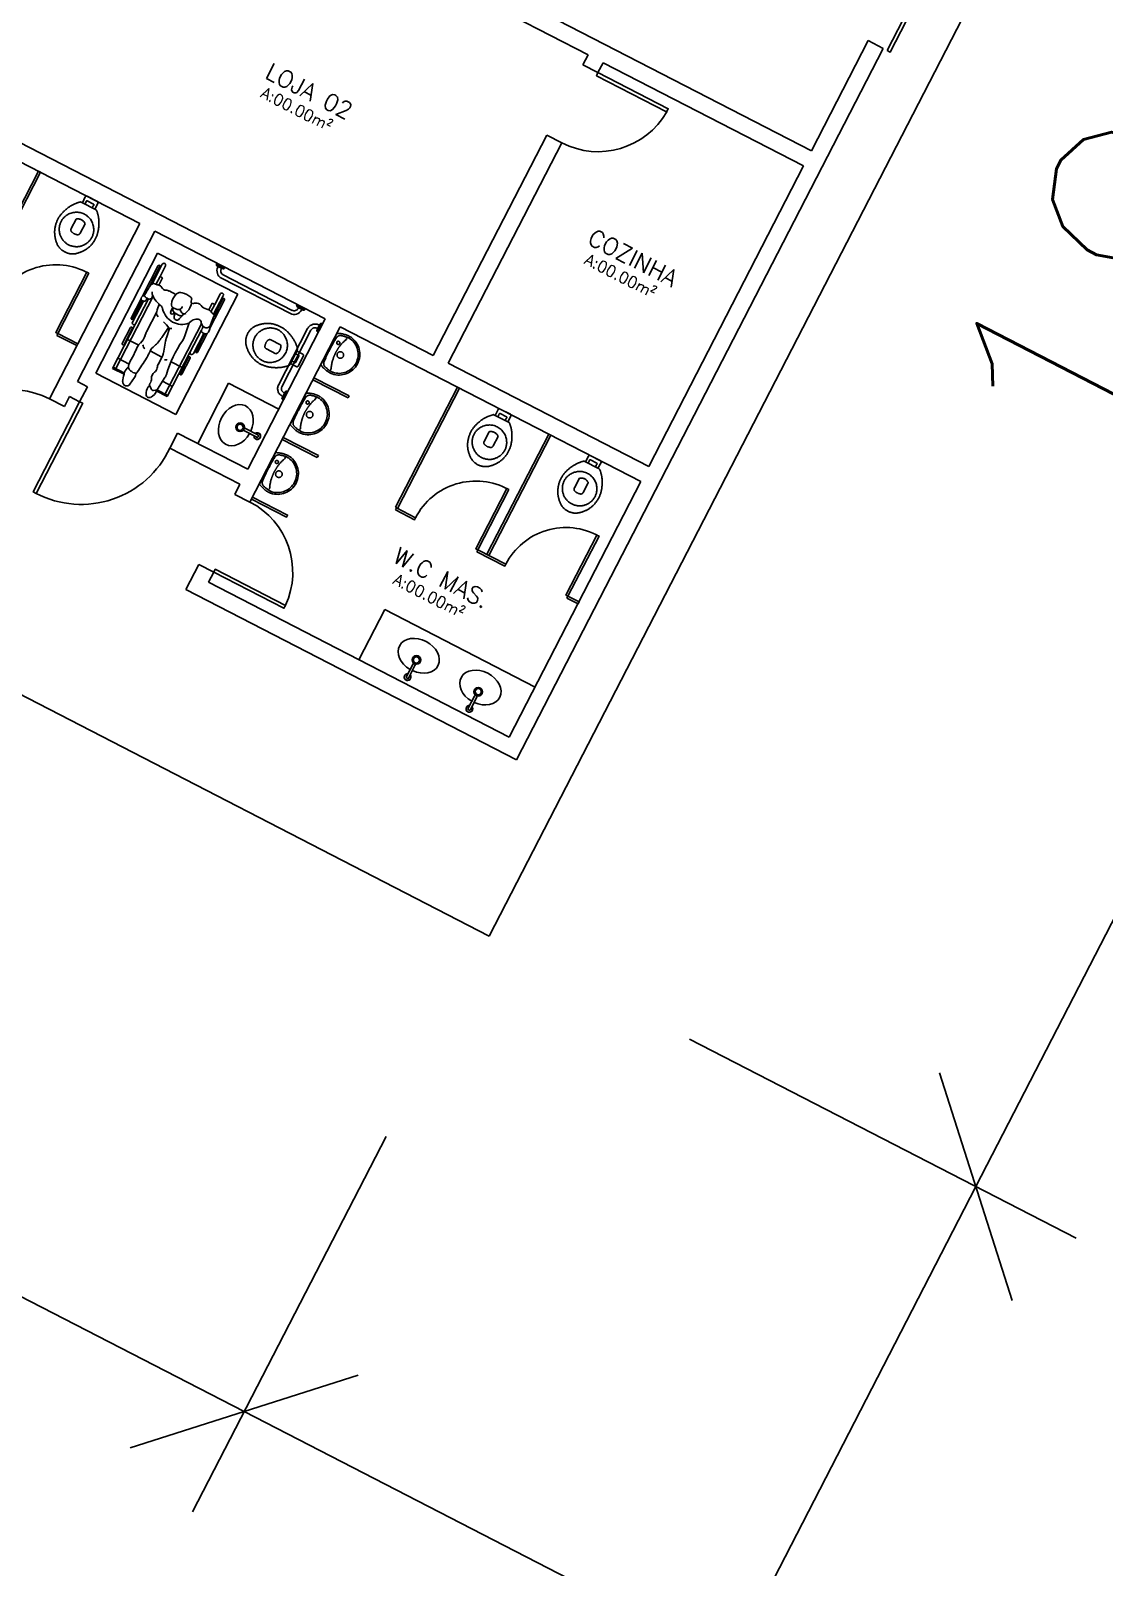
# Model space of a CAD drawing. Header units: millimetres. Extents: x 272118 to 273910, y 9581933 to 9583029.
# Drawn here: x 273268.44 to 273277.96, y 9582507.44 to 9582521.07 of the extents above; entities that cross this region are included whole.
import ezdxf

# ---------------------------------------------------------------- set-up
doc = ezdxf.new("R2010")
doc.units = ezdxf.units.MM
doc.header["$PDMODE"] = 35
doc.linetypes.add('HIDDEN', pattern=[9.525, 6.35, -3.175])
for name, color, linetype in [('ARQ-ALVENARIA', 4, 'Continuous'), ('ARQ-COTAS', 30, 'Continuous'), ('ARQ-ESQ-02', 2, 'Continuous'), ('ARQ-PENA-01', 1, 'Continuous'), ('ARQ-PENA-02', 2, 'Continuous'), ('ARQ-PROJ-01', 1, 'HIDDEN'), ('ARQ-PÇ-HIDROSSAN', 7, 'Continuous'), ('ARQ-TEXTO2', 2, 'Continuous'), ('ARQ-TEXTO3', 3, 'Continuous')]:
    doc.layers.add(name, color=color, linetype=linetype)
doc.styles.add('ROMANS', font='romans.shx')
doc.styles.add('Romans_Anot', font='romans.shx')
doc.dimstyles.new('Escala 1-100', dxfattribs={"dimscale": 10, "dimtxt": 0.2, "dimasz": 0.15, "dimexe": 0.1, "dimexo": 0.2, "dimgap": 0.15, "dimtad": 1, "dimzin": 4, "dimdsep": 46, "dimtxsty": 'Romans_Anot', "dimblk": 'OBLIQUE', "dimcen": 0.25, "dimclrd": 256, "dimclre": 256, "dimclrt": 2, "dimaunit": 1, "dimadec": 3, "dimazin": 0, "dimtfac": 1, "dimtix": 1, "dimtmove": 2, "dimatfit": 3, "dimfxl": 0, "dimlwd": -1, "dimlwe": -1, "dimarcsym": 0})
doc.dimstyles.new('Escala 1-1000', dxfattribs={"dimscale": 15, "dimtxt": 0.2, "dimasz": 0.15, "dimexe": 0.1, "dimexo": 0.2, "dimgap": 0.15, "dimtad": 1, "dimzin": 4, "dimdsep": 46, "dimtxsty": 'Romans_Anot', "dimblk": 'OBLIQUE', "dimcen": 0.25, "dimse1": 1, "dimse2": 1, "dimsd1": 1, "dimsd2": 1, "dimclrd": 256, "dimclre": 256, "dimclrt": 2, "dimaunit": 1, "dimadec": 3, "dimazin": 0, "dimtfac": 1, "dimtix": 1, "dimtmove": 2, "dimatfit": 3, "dimfxl": 0, "dimlwd": -1, "dimlwe": -1, "dimarcsym": 0})

# ---------------------------------------------------------------- blocks, each defined once
blk = doc.blocks.new('*D37')
at = {"layer": 'Defpoints', "color": 0, "transparency": 16777216}
for p in [(273336.851, 9582539.395), (273336.851, 9582539.395), (273261.895, 9582473.2)]:
    blk.add_point(p, dxfattribs=at)
at = {"layer": 'ARQ-COTAS', "color": 2, "transparency": 16777216, "insert": (273296.891, 9582509.108), "char_height": 3, "attachment_point": 5, "rotation": 41.4483, "style": 'Romans_Anot'}
blk.add_mtext('100.00', dxfattribs=at)
blk = doc.blocks.new('_Oblique')
at = {"color": 0, "linetype": 'ByBlock', "lineweight": -2}
blk.add_line((-0.5, -0.5), (0.5, 0.5), dxfattribs=at)
blk = doc.blocks.new('*D39')
at = {"layer": 'ARQ-COTAS', "transparency": 16777216}
for p, q in [((273271.59, 9582511.262), (273269.874, 9582507.933)), ((273270.332, 9582508.822), (273292.122, 9582497.595)), ((273293.38, 9582500.036), (273291.664, 9582496.706))]:
    blk.add_line(p, q, dxfattribs=at)
at = {"layer": 'Defpoints', "color": 0, "transparency": 16777216}
for p in [(273272.506, 9582513.04), (273294.296, 9582501.813), (273292.122, 9582497.595)]:
    blk.add_point(p, dxfattribs=at)
at = {"layer": 'ARQ-COTAS', "transparency": 16777216, "xscale": 1.5, "yscale": 1.5, "zscale": 1.5}
for p, rotation in [((273270.332, 9582508.822), 152.7420631240828), ((273292.122, 9582497.595), 332.7420631240828)]:
    blk.add_blockref('_Oblique', p, dxfattribs=dict(at, rotation=rotation))
at = {"layer": 'ARQ-COTAS', "color": 2, "transparency": 16777216, "insert": (273282.372, 9582505.431), "char_height": 2, "attachment_point": 5, "rotation": 332.7421, "style": 'Romans_Anot'}
blk.add_mtext('24.51', dxfattribs=at)
blk = doc.blocks.new('*D40')
at = {"layer": 'ARQ-COTAS', "transparency": 16777216}
for p, q in [((273233.416, 9582530.62), (273231.827, 9582527.535)), ((273270.332, 9582508.822), (273232.285, 9582528.424)), ((273271.59, 9582511.262), (273269.874, 9582507.933))]:
    blk.add_line(p, q, dxfattribs=at)
at = {"layer": 'Defpoints', "color": 0, "transparency": 16777216}
for p in [(273234.332, 9582532.398), (273232.285, 9582528.424), (273272.506, 9582513.04)]:
    blk.add_point(p, dxfattribs=at)
at = {"layer": 'ARQ-COTAS', "transparency": 16777216, "xscale": 1.5, "yscale": 1.5, "zscale": 1.5}
for p, rotation in [((273232.285, 9582528.424), 152.7420631240828), ((273270.332, 9582508.822), 332.7420631240828)]:
    blk.add_blockref('_Oblique', p, dxfattribs=dict(at, rotation=rotation))
at = {"layer": 'ARQ-COTAS', "color": 2, "transparency": 16777216, "insert": (273252.454, 9582520.845), "char_height": 2, "attachment_point": 5, "rotation": 332.7421, "style": 'Romans_Anot'}
blk.add_mtext('42.80', dxfattribs=at)
blk = doc.blocks.new('*D41')
at = {"layer": 'ARQ-COTAS', "transparency": 16777216}
for p, q in [((273283.192, 9582529.414), (273286.618, 9582527.649)), ((273276.821, 9582510.817), (273285.729, 9582528.107)), ((273274.283, 9582512.124), (273277.71, 9582510.359))]:
    blk.add_line(p, q, dxfattribs=at)
at = {"layer": 'Defpoints', "color": 0, "transparency": 16777216}
for p in [(273281.414, 9582530.33), (273285.729, 9582528.107), (273272.506, 9582513.04)]:
    blk.add_point(p, dxfattribs=at)
at = {"layer": 'ARQ-COTAS', "transparency": 16777216, "xscale": 1.5, "yscale": 1.5, "zscale": 1.5}
for p, rotation in [((273285.729, 9582528.107), 62.74206312157574), ((273276.821, 9582510.817), 242.7420631215758)]:
    blk.add_blockref('_Oblique', p, dxfattribs=dict(at, rotation=rotation))
at = {"layer": 'ARQ-COTAS', "color": 2, "transparency": 16777216, "insert": (273279.052, 9582520.607), "char_height": 2, "attachment_point": 5, "rotation": 62.7421, "style": 'Romans_Anot'}
blk.add_mtext('19.45', dxfattribs=at)
blk = doc.blocks.new('*D42')
at = {"layer": 'ARQ-COTAS', "transparency": 16777216}
for p, q in [((273274.283, 9582512.124), (273277.71, 9582510.359)), ((273276.821, 9582510.817), (273258.375, 9582475.014)), ((273255.838, 9582476.321), (273259.264, 9582474.556))]:
    blk.add_line(p, q, dxfattribs=at)
at = {"layer": 'Defpoints', "color": 0, "transparency": 16777216}
for p in [(273272.506, 9582513.04), (273254.06, 9582477.237), (273258.375, 9582475.014)]:
    blk.add_point(p, dxfattribs=at)
at = {"layer": 'ARQ-COTAS', "transparency": 16777216, "xscale": 1.5, "yscale": 1.5, "zscale": 1.5}
for p, rotation in [((273276.821, 9582510.817), 62.74206312157573), ((273258.375, 9582475.014), 242.7420631215758)]:
    blk.add_blockref('_Oblique', p, dxfattribs=dict(at, rotation=rotation))
at = {"layer": 'ARQ-COTAS', "color": 2, "transparency": 16777216, "insert": (273265.375, 9582494.06), "char_height": 2, "attachment_point": 5, "rotation": 62.7421, "style": 'Romans_Anot'}
blk.add_mtext('40.28', dxfattribs=at)

msp = doc.modelspace()

# ---------------------------------------------------------------- linework, layer by layer
at = {"color": 8}
for p, q in [((273269.57, 9582518.987), (273269.431, 9582518.716)), ((273269.584, 9582518.98), (273269.489, 9582518.795)), ((273269.606, 9582518.999), (273269.515, 9582518.822)), ((273269.634, 9582518.984), (273269.586, 9582518.892)), ((273269.586, 9582518.892), (273269.549, 9582518.82)), ((273269.609, 9582518.88), (273269.575, 9582518.815)), ((273269.609, 9582518.88), (273269.586, 9582518.892)), ((273269.726, 9582518.73), (273269.667, 9582518.762)), ((273269.524, 9582518.716), (273269.188, 9582518.063)), ((273269.418, 9582518.691), (273269.33, 9582518.521)), ((273269.438, 9582518.673), (273269.341, 9582518.485)), ((273269.429, 9582518.677), (273269.345, 9582518.514)), ((273269.484, 9582518.693), (273269.369, 9582518.471)), ((273269.418, 9582518.694), (273269.422, 9582518.707)), ((273269.429, 9582518.715), (273269.438, 9582518.72)), ((273269.515, 9582518.754), (273269.518, 9582518.713)), ((273269.516, 9582518.733), (273269.531, 9582518.7)), ((273269.519, 9582518.728), (273269.517, 9582518.729)), ((273270.048, 9582518.654), (273270.018, 9582518.596)), ((273270.157, 9582518.684), (273270.028, 9582518.433)), ((273270.071, 9582518.642), (273270.037, 9582518.578)), ((273270.048, 9582518.654), (273270.071, 9582518.642)), ((273270.147, 9582518.72), (273270.061, 9582518.555)), ((273270.143, 9582518.692), (273270.065, 9582518.539)), ((273270.118, 9582518.735), (273270.071, 9582518.642)), ((273269.557, 9582518.577), (273269.467, 9582518.401)), ((273269.698, 9582518.609), (273269.68, 9582518.578)), ((273269.698, 9582518.617), (273269.698, 9582518.601)), ((273269.714, 9582518.569), (273269.701, 9582518.56)), ((273269.708, 9582518.61), (273269.731, 9582518.6)), ((273269.742, 9582518.552), (273269.721, 9582518.564)), ((273269.743, 9582518.551), (273269.766, 9582518.543)), ((273269.801, 9582518.558), (273269.783, 9582518.545)), ((273270.035, 9582518.461), (273270.064, 9582518.538)), ((273269.369, 9582518.471), (273269.165, 9582518.075)), ((273269.325, 9582518.438), (273269.251, 9582518.295)), ((273269.34, 9582518.43), (273269.267, 9582518.287)), ((273269.661, 9582518.438), (273269.601, 9582518.35)), ((273269.954, 9582518.471), (273269.627, 9582517.837)), ((273269.669, 9582518.43), (273269.642, 9582518.345)), ((273269.844, 9582518.48), (273269.813, 9582518.381)), ((273269.953, 9582518.414), (273269.854, 9582518.221)), ((273269.974, 9582518.385), (273269.882, 9582518.207)), ((273269.984, 9582518.383), (273269.903, 9582518.226)), ((273270.004, 9582518.386), (273269.917, 9582518.219)), ((273269.967, 9582518.442), (273269.959, 9582518.425)), ((273270.015, 9582518.397), (273270.025, 9582518.418)), ((273269.397, 9582518.282), (273269.298, 9582518.332)), ((273269.603, 9582518.175), (273269.498, 9582518.23)), ((273269.616, 9582518.211), (273269.635, 9582518.317)), ((273269.854, 9582518.221), (273269.65, 9582517.825)), ((273269.27, 9582518.034), (273269.171, 9582518.085)), ((273269.311, 9582518.114), (273269.212, 9582518.165)), ((273269.572, 9582518.114), (273269.603, 9582518.175)), ((273269.782, 9582518.083), (273269.684, 9582518.134)), ((273269.837, 9582518.174), (273269.764, 9582518.031)), ((273269.853, 9582518.166), (273269.779, 9582518.023)), ((273269.267, 9582518.023), (273269.165, 9582518.075)), ((273269.319, 9582517.936), (273269.359, 9582517.996)), ((273269.563, 9582517.89), (273269.63, 9582517.995)), ((273269.608, 9582517.961), (273269.696, 9582517.916)), ((273269.507, 9582517.894), (273269.495, 9582517.921)), ((273269.529, 9582517.88), (273269.548, 9582517.881)), ((273269.553, 9582517.875), (273269.65, 9582517.825)), ((273269.559, 9582517.886), (273269.655, 9582517.836)), ((273270.342, 9582517.542), (273270.343, 9582517.542)), ((273270.344, 9582517.541), (273270.345, 9582517.541)), ((273270.345, 9582517.541), (273270.453, 9582517.485)), ((273270.333, 9582517.522), (273270.332, 9582517.522)), ((273270.335, 9582517.521), (273270.333, 9582517.521)), ((273270.443, 9582517.465), (273270.335, 9582517.521)), ((273271.827, 9582515.45), (273271.771, 9582515.342)), ((273271.792, 9582515.332), (273271.847, 9582515.44)), ((273271.828, 9582515.452), (273271.827, 9582515.45)), ((273271.829, 9582515.453), (273271.828, 9582515.452)), ((273271.847, 9582515.44), (273271.848, 9582515.441)), ((273271.848, 9582515.442), (273271.849, 9582515.443)), ((273272.374, 9582515.168), (273272.319, 9582515.06)), ((273272.339, 9582515.05), (273272.395, 9582515.158)), ((273272.375, 9582515.17), (273272.374, 9582515.168)), ((273272.376, 9582515.171), (273272.375, 9582515.17)), ((273272.395, 9582515.158), (273272.395, 9582515.159)), ((273272.396, 9582515.16), (273272.396, 9582515.161))]:
    msp.add_line(p, q, dxfattribs=at)
for points in [[(273270.332, 9582517.522, 0), (273270.33, 9582517.523, 0), (273270.328, 9582517.525, 0), (273270.327, 9582517.526, 0), (273270.326, 9582517.528, 0), (273270.326, 9582517.53, 0), (273270.325, 9582517.532, 0), (273270.326, 9582517.534, 0), (273270.326, 9582517.536, 0), (273270.327, 9582517.537, 0), (273270.328, 9582517.539, 0), (273270.329, 9582517.541, 0), (273270.331, 9582517.542, 0), (273270.332, 9582517.543, 0), (273270.334, 9582517.543, 0), (273270.336, 9582517.544, 0), (273270.338, 9582517.544, 0), (273270.34, 9582517.543, 0), (273270.342, 9582517.542, 0)], [(273270.333, 9582517.521, 0), (273270.332, 9582517.522, 0), (273270.33, 9582517.524, 0), (273270.329, 9582517.525, 0), (273270.328, 9582517.527, 0), (273270.327, 9582517.529, 0), (273270.327, 9582517.531, 0), (273270.327, 9582517.533, 0), (273270.328, 9582517.535, 0), (273270.328, 9582517.537, 0), (273270.33, 9582517.538, 0), (273270.331, 9582517.54, 0), (273270.332, 9582517.541, 0), (273270.334, 9582517.542, 0), (273270.336, 9582517.542, 0), (273270.338, 9582517.543, 0), (273270.34, 9582517.543, 0), (273270.342, 9582517.542, 0), (273270.344, 9582517.541, 0)], [(273270.328, 9582517.537, 0), (273270.328, 9582517.535, 0), (273270.327, 9582517.533, 0), (273270.327, 9582517.531, 0), (273270.327, 9582517.529, 0), (273270.328, 9582517.527, 0), (273270.329, 9582517.525, 0), (273270.33, 9582517.524, 0), (273270.331, 9582517.523, 0)], [(273270.341, 9582517.542, 0), (273270.339, 9582517.543, 0), (273270.337, 9582517.543, 0), (273270.336, 9582517.542, 0), (273270.334, 9582517.542, 0), (273270.332, 9582517.541, 0), (273270.33, 9582517.539, 0), (273270.329, 9582517.538, 0), (273270.328, 9582517.537, 0)], [(273270.33, 9582517.536, 0), (273270.329, 9582517.534, 0), (273270.329, 9582517.532, 0), (273270.329, 9582517.53, 0), (273270.329, 9582517.528, 0), (273270.329, 9582517.526, 0), (273270.33, 9582517.525, 0), (273270.332, 9582517.523, 0), (273270.333, 9582517.522, 0), (273270.335, 9582517.521, 0)], [(273270.345, 9582517.541, 0), (273270.343, 9582517.542, 0), (273270.341, 9582517.542, 0), (273270.339, 9582517.542, 0), (273270.337, 9582517.542, 0), (273270.335, 9582517.541, 0), (273270.334, 9582517.54, 0), (273270.332, 9582517.539, 0), (273270.331, 9582517.538, 0), (273270.33, 9582517.536, 0)], [(273270.345, 9582517.541, 0), (273270.345, 9582517.541, 0)], [(273271.827, 9582515.45, 0), (273271.828, 9582515.452, 0), (273271.829, 9582515.453, 0), (273271.831, 9582515.455, 0), (273271.833, 9582515.456, 0), (273271.835, 9582515.456, 0), (273271.837, 9582515.456, 0), (273271.839, 9582515.456, 0), (273271.841, 9582515.456, 0), (273271.842, 9582515.455, 0)], [(273271.827, 9582515.45, 0), (273271.827, 9582515.45, 0)], [(273271.848, 9582515.441, 0), (273271.849, 9582515.443, 0), (273271.849, 9582515.445, 0), (273271.849, 9582515.447, 0), (273271.849, 9582515.449, 0), (273271.848, 9582515.451, 0), (273271.847, 9582515.453, 0), (273271.846, 9582515.454, 0), (273271.845, 9582515.455, 0), (273271.843, 9582515.456, 0), (273271.841, 9582515.457, 0), (273271.839, 9582515.458, 0), (273271.837, 9582515.458, 0), (273271.835, 9582515.457, 0), (273271.833, 9582515.457, 0), (273271.832, 9582515.456, 0), (273271.83, 9582515.455, 0), (273271.829, 9582515.453, 0), (273271.828, 9582515.452, 0)], [(273271.849, 9582515.443, 0), (273271.85, 9582515.445, 0), (273271.85, 9582515.447, 0), (273271.85, 9582515.449, 0), (273271.85, 9582515.451, 0), (273271.849, 9582515.453, 0), (273271.848, 9582515.454, 0), (273271.847, 9582515.456, 0), (273271.846, 9582515.457, 0), (273271.844, 9582515.458, 0), (273271.842, 9582515.459, 0), (273271.84, 9582515.459, 0), (273271.838, 9582515.459, 0), (273271.836, 9582515.459, 0), (273271.834, 9582515.459, 0), (273271.833, 9582515.458, 0), (273271.831, 9582515.456, 0), (273271.83, 9582515.455, 0), (273271.829, 9582515.453, 0)], [(273271.829, 9582515.454, 0), (273271.831, 9582515.455, 0), (273271.832, 9582515.456, 0), (273271.834, 9582515.457, 0), (273271.836, 9582515.458, 0), (273271.838, 9582515.458, 0), (273271.84, 9582515.458, 0), (273271.842, 9582515.457, 0), (273271.843, 9582515.457, 0)], [(273271.842, 9582515.455, 0), (273271.844, 9582515.454, 0), (273271.846, 9582515.453, 0), (273271.847, 9582515.451, 0), (273271.848, 9582515.449, 0), (273271.848, 9582515.448, 0), (273271.849, 9582515.446, 0), (273271.848, 9582515.444, 0), (273271.848, 9582515.442, 0), (273271.847, 9582515.44, 0)], [(273271.843, 9582515.457, 0), (273271.845, 9582515.455, 0), (273271.846, 9582515.454, 0), (273271.847, 9582515.453, 0), (273271.848, 9582515.451, 0), (273271.849, 9582515.449, 0), (273271.849, 9582515.447, 0), (273271.849, 9582515.445, 0), (273271.849, 9582515.444, 0)], [(273272.374, 9582515.168, 0), (273272.375, 9582515.17, 0), (273272.377, 9582515.171, 0), (273272.378, 9582515.173, 0), (273272.38, 9582515.174, 0), (273272.382, 9582515.174, 0), (273272.384, 9582515.174, 0), (273272.386, 9582515.174, 0), (273272.388, 9582515.174, 0), (273272.39, 9582515.173, 0)], [(273272.374, 9582515.168, 0), (273272.374, 9582515.168, 0)], [(273272.395, 9582515.159, 0), (273272.396, 9582515.161, 0), (273272.396, 9582515.163, 0), (273272.397, 9582515.165, 0), (273272.396, 9582515.167, 0), (273272.396, 9582515.169, 0), (273272.395, 9582515.171, 0), (273272.394, 9582515.172, 0), (273272.392, 9582515.173, 0), (273272.39, 9582515.174, 0), (273272.389, 9582515.175, 0), (273272.387, 9582515.176, 0), (273272.385, 9582515.176, 0), (273272.383, 9582515.175, 0), (273272.381, 9582515.175, 0), (273272.379, 9582515.174, 0), (273272.377, 9582515.173, 0), (273272.376, 9582515.171, 0), (273272.375, 9582515.17, 0)], [(273272.396, 9582515.161, 0), (273272.397, 9582515.163, 0), (273272.397, 9582515.165, 0), (273272.397, 9582515.167, 0), (273272.397, 9582515.169, 0), (273272.397, 9582515.171, 0), (273272.396, 9582515.172, 0), (273272.394, 9582515.174, 0), (273272.393, 9582515.175, 0), (273272.391, 9582515.176, 0), (273272.389, 9582515.177, 0), (273272.388, 9582515.177, 0), (273272.386, 9582515.177, 0), (273272.384, 9582515.177, 0), (273272.382, 9582515.177, 0), (273272.38, 9582515.176, 0), (273272.378, 9582515.174, 0), (273272.377, 9582515.173, 0), (273272.376, 9582515.171, 0)], [(273272.377, 9582515.172, 0), (273272.378, 9582515.173, 0), (273272.38, 9582515.174, 0), (273272.381, 9582515.175, 0), (273272.383, 9582515.176, 0), (273272.385, 9582515.176, 0), (273272.387, 9582515.176, 0), (273272.389, 9582515.175, 0), (273272.39, 9582515.175, 0)], [(273272.39, 9582515.175, 0), (273272.392, 9582515.174, 0), (273272.394, 9582515.172, 0), (273272.395, 9582515.171, 0), (273272.396, 9582515.169, 0), (273272.396, 9582515.167, 0), (273272.397, 9582515.165, 0), (273272.396, 9582515.163, 0), (273272.396, 9582515.162, 0)], [(273272.39, 9582515.173, 0), (273272.391, 9582515.172, 0), (273272.393, 9582515.171, 0), (273272.394, 9582515.169, 0), (273272.395, 9582515.167, 0), (273272.396, 9582515.166, 0), (273272.396, 9582515.164, 0), (273272.396, 9582515.162, 0), (273272.395, 9582515.16, 0), (273272.395, 9582515.158, 0)]]:
    msp.add_polyline3d(points, dxfattribs=at)
for centre, radius, start, end in [((273269.577, 9582518.983), 0.00794, 332.7421, 152.7421), ((273269.62, 9582518.992), 0.0159, 332.7421, 152.7421), ((273270.176, 9582518.347), 0.82, 146.2877, 152.0374), ((273269.552, 9582518.764), 0.0693, 122.168, 146.2877), ((273269.552, 9582518.764), 0.0693, 118.1544, 122.168), ((273269.529, 9582518.806), 0.0213, 58.9689, 118.1544), ((273269.569, 9582518.872), 0.0555, 238.9689, 267.9569), ((273269.565, 9582518.778), 0.0382, 74.8497, 87.9569), ((273269.565, 9582518.778), 0.0382, 25.8736, 74.8497), ((273269.641, 9582518.815), 0.0463, 205.8736, 269.2051), ((273269.64, 9582518.712), 0.0567, 61.4612, 89.2051), ((273269.427, 9582518.691), 0.00949, 163.4411, 217.1485), ((273269.445, 9582518.704), 0.032, 217.1485, 280.522), ((273269.435, 9582518.703), 0.013, 116.547, 163.4411), ((273269.443, 9582518.71), 0.0112, 49.1606, 116.547), ((273269.468, 9582518.723), 0.0187, 152.0374, 229.0311), ((273269.449, 9582518.686), 0.0134, 280.522, 340.5686), ((273269.51, 9582518.77), 0.0817, 229.0311, 257.0949), ((273269.484, 9582518.674), 0.0245, 112.2314, 160.5686), ((273269.496, 9582518.712), 0.0216, 257.0949, 3.7711), ((273269.584, 9582518.724), 0.0578, 203.8428, 218.5592), ((273269.888, 9582518.966), 0.447, 218.5592, 228.3861), ((273269.784, 9582518.541), 0.23, 153.3119, 170.8165), ((273269.554, 9582518.59), 0.0567, 13.4033, 48.3861), ((273269.821, 9582518.635), 0.134, 135.093, 175.116), ((273269.723, 9582518.644), 0.0364, 175.116, 245.7766), ((273269.821, 9582518.635), 0.134, 130.8756, 135.093), ((273269.748, 9582518.633), 0.0364, 242.7421, 348.1797), ((273269.766, 9582518.698), 0.0513, 72.7863, 130.8756), ((273269.707, 9582518.505), 0.253, 52.9588, 72.7863), ((273269.692, 9582518.697), 0.18, 312.3284, 339.152), ((273269.848, 9582518.692), 0.0187, 333.6956, 52.9588), ((273269.896, 9582518.668), 0.0351, 153.6956, 194.071), ((273269.818, 9582518.649), 0.0458, 339.152, 5.5437), ((273269.818, 9582518.649), 0.0458, 5.5437, 14.071), ((273269.879, 9582518.771), 0.119, 262.4677, 280.2643), ((273269.909, 9582518.605), 0.0503, 36.2587, 100.2643), ((273270.016, 9582518.683), 0.0827, 216.2587, 259.3115), ((273270.133, 9582518.728), 0.0159, 332.7421, 152.7421), ((273270.15, 9582518.688), 0.00794, 332.7421, 152.7421), ((273269.337, 9582518.518), 0.00794, 152.7421, 332.7421), ((273269.61, 9582518.57), 0.0554, 177.8469, 221.5695), ((273269.783, 9582518.644), 0.179, 193.4033, 289.4278), ((273269.693, 9582518.571), 0.014, 150.5692, 306.9731), ((273269.744, 9582518.603), 0.0452, 182.4671, 239.8478), ((273269.803, 9582518.529), 0.0912, 156.4496, 180.037), ((273269.736, 9582518.529), 0.0246, 180.037, 311.2101), ((273269.746, 9582518.56), 0.00943, 239.8478, 250.2652), ((273269.68, 9582518.593), 0.11, 311.2101, 332.9801), ((273269.469, 9582518.375), 0.366, 31.9121, 37.6269), ((273269.772, 9582518.561), 0.0189, 250.2652, 304.1133), ((273269.799, 9582518.58), 0.022, 211.9121, 312.3284), ((273269.914, 9582518.421), 0.0916, 82.6865, 139.6872), ((273269.922, 9582518.484), 0.0276, 7.2906, 82.6865), ((273269.991, 9582518.548), 0.0545, 39.8906, 79.3115), ((273270.174, 9582518.701), 0.184, 219.8906, 231.295), ((273270.048, 9582518.544), 0.0178, 38.4827, 51.295), ((273270.048, 9582518.544), 0.0178, 338.9158, 38.4827), ((273269.333, 9582518.434), 0.00864, 332.7421, 152.7421), ((273269.355, 9582518.478), 0.0159, 152.7421, 332.7421), ((273269.266, 9582518.434), 0.199, 316.9119, 340.1914), ((273269.73, 9582518.267), 0.295, 153.0541, 160.1914), ((273269.508, 9582518.339), 0.183, 30.0161, 53.9616), ((273269.667, 9582518.251), 0.179, 82.1124, 90.5583), ((273269.578, 9582518.455), 0.246, 326.904, 342.427), ((273270.022, 9582518.497), 0.0729, 187.2906, 220.8855), ((273269.974, 9582518.41), 0.0209, 137.1511, 219.4492), ((273269.931, 9582518.45), 0.0369, 317.1511, 356.4249), ((273269.988, 9582518.422), 0.0392, 219.4492, 249.2584), ((273269.997, 9582518.476), 0.0403, 220.8855, 338.9158), ((273269.988, 9582518.422), 0.0392, 249.2584, 264.633), ((273269.988, 9582518.422), 0.0392, 264.633, 293.7402), ((273269.994, 9582518.407), 0.0233, 293.7402, 333.1155), ((273270.002, 9582518.429), 0.026, 8.8612, 36.8384), ((273270.002, 9582518.429), 0.026, 333.1155, 8.8612), ((273269.259, 9582518.291), 0.00864, 152.7421, 332.7421), ((273268.753, 9582518.501), 0.673, 329.0445, 337.2396), ((273269.553, 9582518.166), 0.195, 136.9119, 157.2396), ((273269.486, 9582518.286), 0.0518, 181.4351, 227.0779), ((273269.647, 9582518.142), 0.173, 149.7061, 158.798), ((273269.647, 9582518.142), 0.173, 130.13, 149.7061), ((273269.324, 9582518.524), 0.327, 310.3374, 327.7899), ((273269.853, 9582518.278), 0.222, 162.3177, 169.6866), ((273270.823, 9582517.644), 1.24, 146.904, 162.2315), ((273269.868, 9582518.214), 0.0159, 152.7421, 332.7421), ((273269.91, 9582518.222), 0.00794, 152.7421, 332.7421), ((273269.358, 9582518.012), 0.0906, 125.395, 161.0031), ((273269.5, 9582518.053), 0.198, 149.0445, 167.5775), ((273269.342, 9582518.088), 0.0365, 167.5775, 226.2243), ((273267.519, 9582519.368), 2.288, 324.5811, 328.325), ((273269.265, 9582518.291), 0.237, 328.325, 338.798), ((273269.507, 9582518.086), 0.054, 303.8528, 352.8693), ((273269.663, 9582518.067), 0.103, 152.4881, 172.8693), ((273269.491, 9582518.233), 0.126, 332.4881, 349.6866), ((273269.635, 9582518.127), 0.0256, 52.1191, 108.0554), ((273269.845, 9582518.17), 0.00864, 332.7421, 152.7421), ((273269.608, 9582517.926), 0.355, 164.1387, 174.7112), ((273269.29, 9582517.955), 0.035, 174.7112, 326.5047), ((273269.608, 9582517.926), 0.355, 161.0031, 164.1387), ((273269.423, 9582518.173), 0.154, 226.2243, 244.0301), ((273269.366, 9582518.055), 0.0223, 244.0301, 288.2132), ((273269.284, 9582518.045), 0.0899, 326.5047, 352.2913), ((273269.366, 9582518.055), 0.0223, 288.2132, 324.5811), ((273269.518, 9582517.93), 0.0248, 142.6197, 202.8113), ((273269.455, 9582517.979), 0.0546, 322.6197, 4.8267), ((273269.573, 9582517.988), 0.0635, 123.8528, 184.8267), ((273269.531, 9582518.058), 0.117, 327.635, 342.2315), ((273269.771, 9582518.027), 0.00864, 152.7421, 332.7421), ((273269.581, 9582517.847), 0.119, 147.6355, 181.9152), ((273269.49, 9582517.844), 0.0283, 181.9152, 289.908), ((273269.515, 9582517.889), 0.0411, 120.4639, 147.6355), ((273269.471, 9582517.898), 0.0856, 289.908, 350.1455), ((273269.527, 9582517.902), 0.0225, 202.8113, 274.8382), ((273269.546, 9582517.901), 0.0196, 274.8382, 327.635), ((273270.448, 9582517.475), 0.0297, 175.4304, 62.7421), ((273270.448, 9582517.475), 0.0286, 176.3494, 129.5142), ((273270.448, 9582517.475), 0.0297, 62.7421, 130.4192), ((273270.448, 9582517.475), 0.0114, 242.7421, 62.7421), ((273271.781, 9582515.337), 0.0297, 152.7421, 40.0538), ((273271.781, 9582515.337), 0.0286, 85.97, 39.1347), ((273271.781, 9582515.337), 0.0297, 85.0649, 152.7421), ((273271.782, 9582515.337), 0.0114, 152.7421, 332.7421), ((273272.329, 9582515.055), 0.0286, 85.97, 39.1347), ((273272.329, 9582515.055), 0.0297, 85.0649, 152.7421), ((273272.329, 9582515.055), 0.0297, 152.7421, 40.0538), ((273272.329, 9582515.055), 0.0114, 152.7421, 332.7421)]:
    msp.add_arc(centre, radius, start, end, dxfattribs=at)
at = {"layer": 'ARQ-ALVENARIA', "color": 8}
for p, q in [((273273.383, 9582520.856), (273268.938, 9582523.146)), ((273275.363, 9582520.005), (273269.14, 9582523.211)), ((273275.867, 9582520.983), (273275.363, 9582520.005)), ((273275.867, 9582520.983), (273276, 9582520.914)), ((273276, 9582520.914), (273272.748, 9582514.602)), ((273273.383, 9582520.856), (273273.337, 9582520.767)), ((273273.337, 9582520.767), (273273.47, 9582520.699)), ((273273.516, 9582520.787), (273273.47, 9582520.699)), ((273275.294, 9582519.871), (273273.516, 9582520.787)), ((273267.564, 9582520.479), (273272.009, 9582518.189)), ((273267.629, 9582520.277), (273269.407, 9582519.361)), ((273273.016, 9582520.145), (273272.009, 9582518.189)), ((273273.016, 9582520.145), (273273.15, 9582520.076)), ((273273.15, 9582520.076), (273272.142, 9582518.121)), ((273275.294, 9582519.871), (273273.92, 9582517.205)), ((273268.605, 9582517.806), (273269.407, 9582519.361)), ((273268.853, 9582517.959), (273269.54, 9582519.292)), ((273269.54, 9582519.292), (273271.051, 9582518.514)), ((273270.364, 9582517.18), (273271.051, 9582518.514)), ((273270.383, 9582516.89), (273271.184, 9582518.445)), ((273271.184, 9582518.445), (273273.851, 9582517.071)), ((273272.142, 9582518.121), (273273.92, 9582517.205)), ((273268.853, 9582517.959), (273268.942, 9582517.913)), ((273268.738, 9582517.737), (273268.784, 9582517.826)), ((273268.784, 9582517.826), (273268.873, 9582517.78)), ((273268.873, 9582517.78), (273268.942, 9582517.913)), ((273268.605, 9582517.806), (273268.738, 9582517.737)), ((273269.673, 9582517.368), (273269.742, 9582517.501)), ((273269.742, 9582517.501), (273270.364, 9582517.18)), ((273269.673, 9582517.368), (273270.295, 9582517.047)), ((273270.25, 9582516.958), (273270.295, 9582517.047)), ((273273.851, 9582517.071), (273272.683, 9582514.804)), ((273270.25, 9582516.958), (273270.383, 9582516.89)), ((273269.815, 9582516.114), (273269.929, 9582516.336)), ((273269.929, 9582516.336), (273270.062, 9582516.267)), ((273270.017, 9582516.178), (273270.062, 9582516.267)), ((273272.683, 9582514.804), (273270.017, 9582516.178)), ((273269.815, 9582516.114), (273272.748, 9582514.602))]:
    msp.add_line(p, q, dxfattribs=at)
at = {"layer": 'ARQ-ESQ-02', "color": 8}
for points in [[(273276.035, 9582520.896), (273276.062, 9582520.882), (273277.436, 9582523.549), (273277.409, 9582523.562)], [(273273.47, 9582520.699), (273274.093, 9582520.378), (273274.079, 9582520.351), (273273.457, 9582520.672)], [(273268.873, 9582517.78), (273268.461, 9582516.98), (273268.488, 9582516.966), (273268.9, 9582517.766)], [(273270.062, 9582516.267), (273270.685, 9582515.947), (273270.698, 9582515.973), (273270.076, 9582516.294)]]:
    msp.add_lwpolyline(points, close=True, dxfattribs=at)
at = {"layer": 'ARQ-PENA-01', "color": 8}
for points in [[(273267.959, 9582518.757), (273267.977, 9582518.748), (273268.526, 9582519.815), (273268.509, 9582519.824)], [(273268.679, 9582518.386), (273268.661, 9582518.395), (273268.936, 9582518.929), (273268.954, 9582518.919)], [(273268.67, 9582518.368), (273268.848, 9582518.277), (273268.857, 9582518.294), (273268.679, 9582518.386)], [(273271.675, 9582516.843), (273271.693, 9582516.833), (273272.242, 9582517.9), (273272.225, 9582517.909)], [(273272.484, 9582516.426), (273272.502, 9582516.417), (273273.051, 9582517.483), (273273.033, 9582517.493)], [(273272.404, 9582516.467), (273272.386, 9582516.476), (273272.661, 9582517.01), (273272.679, 9582517)], [(273270.397, 9582516.916), (273270.708, 9582516.756), (273270.717, 9582516.774), (273270.406, 9582516.934)], [(273271.675, 9582516.82), (273271.844, 9582516.733), (273271.853, 9582516.751), (273271.684, 9582516.838)], [(273273.204, 9582516.055), (273273.186, 9582516.064), (273273.461, 9582516.597), (273273.479, 9582516.588)], [(273272.395, 9582516.449), (273272.644, 9582516.321), (273272.653, 9582516.339), (273272.404, 9582516.467)], [(273273.195, 9582516.037), (273273.293, 9582515.987), (273273.302, 9582516.004), (273273.204, 9582516.055)]]:
    msp.add_lwpolyline(points, close=True, dxfattribs=at)
for centre in [(273268.661, 9582518.395), (273272.386, 9582516.476), (273273.186, 9582516.064)]:
    msp.add_arc(centre, 0.6, 60.8318, 152.7421, dxfattribs=at)
at = {"layer": 'ARQ-PENA-02', "color": 8}
for p, q in [((273272.506, 9582513.04), (273281.414, 9582530.33)), ((273262.905, 9582517.986), (273272.506, 9582513.04))]:
    msp.add_line(p, q, dxfattribs=at)
at = {"layer": 'ARQ-PROJ-01', "color": 8, "ltscale": 0.7}
for p, q in [((273268.897, 9582519.545), (273269.008, 9582519.488)), ((273270.84, 9582518.592), (273270.843, 9582518.598)), ((273270.873, 9582518.605), (273270.869, 9582518.597)), ((273270.978, 9582518.416), (273271.006, 9582518.469)), ((273270.984, 9582518.428), (273270.978, 9582518.431)), ((273270.983, 9582518.403), (273271.019, 9582518.474)), ((273270.991, 9582518.398), (273270.983, 9582518.403)), ((273270.993, 9582518.461), (273271, 9582518.457)), ((273271.028, 9582518.469), (273271.019, 9582518.474)), ((273271.083, 9582518.247), (273271.154, 9582518.385)), ((273270.8, 9582518.229), (273270.743, 9582518.118)), ((273271.012, 9582518.11), (273271.083, 9582518.247)), ((273270.696, 9582517.868), (273270.668, 9582517.815)), ((273270.668, 9582517.83), (273270.675, 9582517.827)), ((273270.709, 9582517.872), (273270.673, 9582517.801)), ((273270.69, 9582517.856), (273270.683, 9582517.859)), ((273270.718, 9582517.868), (273270.709, 9582517.872)), ((273270.81, 9582517.718), (273270.881, 9582517.856)), ((273270.682, 9582517.797), (273270.673, 9582517.801)), ((273270.739, 9582517.581), (273270.81, 9582517.718)), ((273272.559, 9582517.658), (273272.67, 9582517.601)), ((273270.538, 9582517.19), (273270.609, 9582517.327)), ((273270.467, 9582517.052), (273270.538, 9582517.19)), ((273273.359, 9582517.246), (273273.47, 9582517.189))]:
    msp.add_line(p, q, dxfattribs=at)
for points in [[(273268.878, 9582519.551, 0.059368), (273268.807, 9582519.524, 0.082654), (273268.721, 9582519.456, 0.104255), (273268.667, 9582519.371, 0.107708), (273268.652, 9582519.266, 0.088187), (273268.675, 9582519.175, 0.163426), (273268.742, 9582519.108, 0.163426), (273268.835, 9582519.093, 0.088187), (273268.923, 9582519.127, 0.107708), (273268.999, 9582519.2, 0.104255), (273269.037, 9582519.293, 0.082654), (273269.042, 9582519.403, 0.059368), (273269.024, 9582519.476, 0.207706), (273269.018, 9582519.482), (273269.014, 9582519.485), (273269.008, 9582519.488), (273269.034, 9582519.539, 0.402093), (273269.03, 9582519.555), (273269.03, 9582519.555), (273268.939, 9582519.602, 0.402093), (273268.923, 9582519.597), (273268.897, 9582519.545), (273268.891, 9582519.548), (273268.886, 9582519.551, 0.207706)], [(273268.915, 9582519.444, -0.268395), (273268.998, 9582519.313, -0.179674), (273268.967, 9582519.216, -0.170707), (273268.881, 9582519.159, -0.179561), (273268.775, 9582519.172, -0.179561), (273268.703, 9582519.251, -0.170707), (273268.699, 9582519.355, -0.179674), (273268.76, 9582519.435, -0.268395)], [(273268.801, 9582519.288, 0.183333), (273268.854, 9582519.261, 0.302776), (273268.877, 9582519.274), (273268.921, 9582519.359, 0.370787), (273268.842, 9582519.4), (273268.798, 9582519.315, 0.302776)], [(273270.806, 9582518.248, 0.059368), (273270.779, 9582518.318, 0.082654), (273270.711, 9582518.405, 0.104255), (273270.626, 9582518.458, 0.107708), (273270.521, 9582518.474, 0.088187), (273270.43, 9582518.45, 0.163426), (273270.363, 9582518.384, 0.163426), (273270.348, 9582518.29, 0.088187), (273270.382, 9582518.203, 0.107708), (273270.455, 9582518.127, 0.104255), (273270.548, 9582518.089, 0.082654), (273270.658, 9582518.084, 0.059368), (273270.731, 9582518.102, 0.207706), (273270.737, 9582518.107), (273270.74, 9582518.112), (273270.743, 9582518.118), (273270.794, 9582518.091, 0.402093), (273270.81, 9582518.096), (273270.81, 9582518.096), (273270.857, 9582518.187, 0.402093), (273270.852, 9582518.202), (273270.8, 9582518.229), (273270.803, 9582518.235), (273270.806, 9582518.24, 0.207706)], [(273270.699, 9582518.211, -0.268395), (273270.568, 9582518.128, -0.179674), (273270.471, 9582518.158, -0.170707), (273270.414, 9582518.245, -0.179561), (273270.427, 9582518.351, -0.179561), (273270.506, 9582518.423, -0.170707), (273270.61, 9582518.427, -0.179674), (273270.69, 9582518.365, -0.268395)], [(273271.091, 9582518.243, 0.019765), (273271.044, 9582518.142, 0.055725), (273271.038, 9582518.127, 0.26837), (273271.053, 9582518.086, 0.08527), (273271.117, 9582518.041, 0.373975), (273271.324, 9582518.123, 0.373975), (273271.271, 9582518.339, 0.08527), (273271.197, 9582518.365, 0.26837), (273271.155, 9582518.354, 0.055725), (273271.146, 9582518.34, 0.019765)], [(273270.543, 9582518.325, 0.183333), (273270.516, 9582518.272, 0.302776), (273270.529, 9582518.248), (273270.614, 9582518.204, 0.370787), (273270.655, 9582518.284), (273270.57, 9582518.328, 0.302776)], [(273270.819, 9582517.714, 0.019765), (273270.771, 9582517.613, 0.055725), (273270.766, 9582517.598, 0.26837), (273270.781, 9582517.557, 0.08527), (273270.845, 9582517.512, 0.373975), (273271.051, 9582517.594, 0.373975), (273270.998, 9582517.81, 0.08527), (273270.925, 9582517.836, 0.26837), (273270.883, 9582517.825, 0.055725), (273270.874, 9582517.811, 0.019765)], [(273272.54, 9582517.664, 0.059368), (273272.47, 9582517.637, 0.082654), (273272.383, 9582517.569, 0.104255), (273272.33, 9582517.484, 0.107708), (273272.314, 9582517.379, 0.088187), (273272.338, 9582517.289, 0.163426), (273272.404, 9582517.221, 0.163426), (273272.498, 9582517.206, 0.088187), (273272.585, 9582517.24, 0.107708), (273272.661, 9582517.313, 0.104255), (273272.7, 9582517.406, 0.082654), (273272.705, 9582517.516, 0.059368), (273272.686, 9582517.589, 0.207706), (273272.681, 9582517.595), (273272.676, 9582517.598), (273272.67, 9582517.601), (273272.697, 9582517.652, 0.402093), (273272.693, 9582517.668), (273272.693, 9582517.668), (273272.601, 9582517.715, 0.402093), (273272.586, 9582517.71), (273272.559, 9582517.658), (273272.553, 9582517.661), (273272.549, 9582517.664, 0.207706)], [(273272.577, 9582517.557, -0.268395), (273272.66, 9582517.426, -0.179674), (273272.63, 9582517.329, -0.170707), (273272.543, 9582517.272, -0.179561), (273272.437, 9582517.285, -0.179561), (273272.365, 9582517.364, -0.170707), (273272.361, 9582517.468, -0.179674), (273272.423, 9582517.548, -0.268395)], [(273272.463, 9582517.401, 0.183333), (273272.517, 9582517.374, 0.302776), (273272.54, 9582517.387), (273272.584, 9582517.472, 0.370787), (273272.505, 9582517.513), (273272.461, 9582517.428, 0.302776)], [(273270.546, 9582517.185, 0.019765), (273270.499, 9582517.084, 0.055725), (273270.493, 9582517.069, 0.26837), (273270.508, 9582517.028, 0.08527), (273270.572, 9582516.983, 0.373975), (273270.779, 9582517.065, 0.373975), (273270.726, 9582517.281, 0.08527), (273270.652, 9582517.307, 0.26837), (273270.61, 9582517.296, 0.055725), (273270.601, 9582517.282, 0.019765)], [(273273.341, 9582517.252, 0.059368), (273273.27, 9582517.224, 0.082654), (273273.183, 9582517.157, 0.104255), (273273.13, 9582517.072, 0.107708), (273273.114, 9582516.967, 0.088187), (273273.138, 9582516.876, 0.163426), (273273.204, 9582516.808, 0.163426), (273273.298, 9582516.794, 0.088187), (273273.385, 9582516.827, 0.107708), (273273.461, 9582516.901, 0.104255), (273273.5, 9582516.994, 0.082654), (273273.505, 9582517.104, 0.059368), (273273.486, 9582517.177, 0.207706), (273273.481, 9582517.183), (273273.476, 9582517.186), (273273.47, 9582517.189), (273273.497, 9582517.24, 0.402093), (273273.493, 9582517.256), (273273.493, 9582517.256), (273273.401, 9582517.303, 0.402093), (273273.386, 9582517.298), (273273.359, 9582517.246), (273273.353, 9582517.249), (273273.349, 9582517.251, 0.207706)], [(273273.377, 9582517.144, -0.268395), (273273.46, 9582517.014, -0.179674), (273273.43, 9582516.917, -0.170707), (273273.343, 9582516.86, -0.179561), (273273.237, 9582516.873, -0.179561), (273273.165, 9582516.952, -0.170707), (273273.161, 9582517.055, -0.179674), (273273.223, 9582517.136, -0.268395)], [(273273.263, 9582516.989, 0.183333), (273273.317, 9582516.961, 0.302776), (273273.34, 9582516.975), (273273.384, 9582517.06, 0.370787), (273273.305, 9582517.101), (273273.261, 9582517.016, 0.302776)]]:
    msp.add_lwpolyline(points, format="xyb", close=True, dxfattribs=at)
for points in [[(273268.913, 9582519.536, 0.380199), (273268.924, 9582519.54), (273268.929, 9582519.55, 0.087349), (273268.93, 9582519.554, -0.172037), (273268.934, 9582519.562, -0.102747), (273268.936, 9582519.563, -0.167994), (273268.94, 9582519.562), (273268.996, 9582519.533), (273268.996, 9582519.533, -0.167994), (273268.999, 9582519.53, -0.102747), (273269, 9582519.528, -0.172037), (273268.996, 9582519.52, 0.087349), (273268.993, 9582519.517), (273268.988, 9582519.507, 0.380199), (273268.991, 9582519.497)], [(273271.238, 9582518.341, -0.557482), (273271.239, 9582518.333, 0.068592), (273271.173, 9582518.264, 0.02486), (273271.144, 9582518.216, 0.02486), (273271.122, 9582518.164, 0.068592), (273271.103, 9582518.07, -0.557482), (273271.096, 9582518.066)], [(273270.792, 9582518.212, 0.380199), (273270.795, 9582518.202), (273270.805, 9582518.197, 0.087349), (273270.809, 9582518.196, -0.172037), (273270.817, 9582518.192, -0.102747), (273270.818, 9582518.19, -0.167994), (273270.817, 9582518.185), (273270.788, 9582518.129), (273270.788, 9582518.129, -0.167994), (273270.785, 9582518.126, -0.102747), (273270.783, 9582518.126, -0.172037), (273270.775, 9582518.13, 0.087349), (273270.772, 9582518.133), (273270.762, 9582518.138, 0.380199), (273270.752, 9582518.135)], [(273270.965, 9582517.813, -0.557482), (273270.966, 9582517.804, 0.068592), (273270.901, 9582517.735, 0.02486), (273270.871, 9582517.687, 0.02486), (273270.849, 9582517.635, 0.068592), (273270.831, 9582517.541, -0.557482), (273270.824, 9582517.537)], [(273272.576, 9582517.65, 0.380199), (273272.586, 9582517.653), (273272.591, 9582517.663, 0.087349), (273272.592, 9582517.667, -0.172037), (273272.596, 9582517.675, -0.102747), (273272.598, 9582517.676, -0.167994), (273272.603, 9582517.675), (273272.659, 9582517.646), (273272.659, 9582517.646, -0.167994), (273272.662, 9582517.643, -0.102747), (273272.662, 9582517.641, -0.172037), (273272.658, 9582517.633, 0.087349), (273272.655, 9582517.63), (273272.65, 9582517.62, 0.380199), (273272.654, 9582517.61)], [(273270.693, 9582517.284, -0.557482), (273270.694, 9582517.276, 0.068592), (273270.628, 9582517.206, 0.02486), (273270.599, 9582517.158, 0.02486), (273270.577, 9582517.106, 0.068592), (273270.558, 9582517.012, -0.557482), (273270.551, 9582517.008)], [(273273.376, 9582517.237, 0.380199), (273273.386, 9582517.241), (273273.391, 9582517.251, 0.087349), (273273.392, 9582517.255, -0.172037), (273273.396, 9582517.263, -0.102747), (273273.399, 9582517.264, -0.167994), (273273.403, 9582517.263), (273273.459, 9582517.234), (273273.459, 9582517.234, -0.167994), (273273.462, 9582517.231, -0.102747), (273273.462, 9582517.229, -0.172037), (273273.458, 9582517.221, 0.087349), (273273.455, 9582517.218), (273273.45, 9582517.208, 0.380199), (273273.454, 9582517.197)]]:
    msp.add_lwpolyline(points, format="xyb", dxfattribs=at)
for points in [[(273269.565, 9582519.099), (273269.016, 9582518.033), (273269.727, 9582517.666), (273270.276, 9582518.733)], [(273270.942, 9582517.974), (273271.253, 9582517.814), (273271.262, 9582517.832), (273270.951, 9582517.992)], [(273270.669, 9582517.445), (273270.98, 9582517.285), (273270.99, 9582517.303), (273270.678, 9582517.463)]]:
    msp.add_lwpolyline(points, close=True, dxfattribs=at)
for centre, radius in [((273271.167, 9582518.302), 0.014), ((273271.185, 9582518.194), 0.0291), ((273270.895, 9582517.773), 0.014), ((273270.913, 9582517.665), 0.0291), ((273270.622, 9582517.245), 0.014), ((273270.64, 9582517.137), 0.0291)]:
    msp.add_circle(centre, radius, dxfattribs=at)
for centre, radius, start, end in [((273273.471, 9582520.699), 0.701, 242.7421, 330.2332), ((273270.86, 9582518.601), 0.01, 242.7421, 332.7421), ((273270.96, 9582518.396), 0.073, 62.7421, 152.7421), ((273270.96, 9582518.396), 0.04, 62.7421, 152.7421), ((273270.987, 9582518.411), 0.01, 152.7421, 242.7421), ((273271.015, 9582518.465), 0.01, 62.7421, 152.7421), ((273271.156, 9582518.384), 0.00239, 90.4774, 152.7421), ((273271.158, 9582518.151), 0.235, 58.6481, 90.4774), ((273271.173, 9582518.201), 0.185, 332.7421, 54.7602), ((273271.014, 9582518.109), 0.00239, 152.7421, 215.0068), ((273271.205, 9582518.242), 0.235, 215.0068, 246.836), ((273271.173, 9582518.201), 0.185, 250.7239, 332.7421), ((273268.284, 9582517.183), 0.701, 62.7421, 150.2332), ((273270.702, 9582517.895), 0.073, 152.7421, 242.7421), ((273270.702, 9582517.895), 0.04, 152.7421, 242.7421), ((273270.677, 9582517.81), 0.01, 152.7421, 242.7421), ((273270.705, 9582517.863), 0.01, 62.7421, 152.7421), ((273270.883, 9582517.855), 0.00239, 90.4774, 152.7421), ((273270.885, 9582517.622), 0.235, 58.6481, 90.4774), ((273270.901, 9582517.672), 0.185, 332.7421, 54.7602), ((273270.741, 9582517.58), 0.00239, 152.7421, 215.0068), ((273270.932, 9582517.713), 0.235, 215.0068, 246.836), ((273270.901, 9582517.672), 0.185, 250.7239, 332.7421), ((273268.886, 9582517.74), 0.871, 242.7421, 334.6841), ((273270.611, 9582517.326), 0.00239, 90.4774, 152.7421), ((273270.613, 9582517.093), 0.235, 58.6481, 90.4774), ((273270.628, 9582517.143), 0.185, 332.7421, 54.7602), ((273270.469, 9582517.051), 0.00239, 152.7421, 215.0068), ((273270.66, 9582517.184), 0.235, 215.0068, 246.836), ((273270.628, 9582517.143), 0.185, 250.7239, 332.7421), ((273270.062, 9582516.267), 0.701, 335.251, 62.7421)]:
    msp.add_arc(centre, radius, start, end, dxfattribs=at)
at = {"layer": 'ARQ-PÇ-HIDROSSAN', "color": 8}
for p, q in [((273270.091, 9582519.009), (273270.086, 9582519)), ((273270.158, 9582518.963), (273270.086, 9582519)), ((273270.144, 9582518.959), (273270.091, 9582518.986)), ((273270.1, 9582518.974), (273270.103, 9582518.98)), ((273270.132, 9582518.965), (273270.129, 9582518.959)), ((273270.757, 9582518.59), (273270.146, 9582518.905)), ((273270.162, 9582518.972), (273270.158, 9582518.963)), ((273270.742, 9582518.561), (273270.131, 9582518.875)), ((273270.802, 9582518.642), (273270.798, 9582518.633)), ((273270.798, 9582518.633), (273270.869, 9582518.597)), ((273270.802, 9582518.62), (273270.855, 9582518.592)), ((273270.814, 9582518.614), (273270.811, 9582518.607)), ((273270.637, 9582517.928), (273270.895, 9582518.429)), ((273270.666, 9582517.913), (273270.924, 9582518.414))]:
    msp.add_line(p, q, dxfattribs=at)
at = {"layer": 'ARQ-PÇ-HIDROSSAN', "color": 8, "ltscale": 0.03}
for p, q in [((273270.194, 9582517.943), (273269.92, 9582517.409)), ((273270.194, 9582517.943), (273270.639, 9582517.714)), ((273271.35, 9582515.491), (273271.579, 9582515.936)), ((273271.579, 9582515.936), (273272.912, 9582515.249))]:
    msp.add_line(p, q, dxfattribs=at)
for centre, radius in [((273270.296, 9582517.553), 0.0384), ((273270.296, 9582517.553), 0.0274), ((273271.86, 9582515.489), 0.0384), ((273271.86, 9582515.489), 0.0274), ((273272.408, 9582515.207), 0.0384), ((273272.408, 9582515.207), 0.0274)]:
    msp.add_circle(centre, radius, dxfattribs=at)
at = {"layer": 'ARQ-PÇ-HIDROSSAN', "color": 8}
for centre, radius, start, end in [((273270.095, 9582518.995), 0.01, 152.7421, 242.7421), ((273270.164, 9582518.94), 0.073, 152.7421, 242.7421), ((273270.164, 9582518.94), 0.04, 152.7421, 242.7421), ((273270.149, 9582518.968), 0.01, 242.7421, 332.7421), ((273270.807, 9582518.629), 0.01, 152.7421, 242.7421), ((273270.775, 9582518.626), 0.073, 242.7421, 332.7421), ((273270.775, 9582518.626), 0.04, 242.7421, 332.7421)]:
    msp.add_arc(centre, radius, start, end, dxfattribs=at)
at = {"layer": 'ARQ-PÇ-HIDROSSAN', "color": 8, "ltscale": 0.03}
msp.add_ellipse((273270.258, 9582517.572), major_axis=(0.088, 0.171), ratio=0.742857, start_param=4.775358, end_param=10.940424, dxfattribs=at)
at = {"layer": 'ARQ-PÇ-HIDROSSAN', "color": 8, "ltscale": 0.03, "extrusion": (0, 0, -1)}
for centre in [(273271.88, 9582515.526), (273272.427, 9582515.244)]:
    msp.add_ellipse(centre, major_axis=(-0.171, 0.088), ratio=0.742857, start_param=4.775358, end_param=10.940424, dxfattribs=at)

# ---------------------------------------------------------------- texts
at = {"layer": 'ARQ-TEXTO2', "color": 8, "char_height": 0.1, "width": 0.65338, "attachment_point": 1, "rotation": 332.7421, "style": 'ROMANS'}
for insert in [(273270.555, 9582520.556), (273273.427, 9582519.077), (273271.729, 9582516.239)]:
    msp.add_mtext('\\pi-0.04474;A:00.00m²', dxfattribs=dict(at, insert=insert))
at = {"layer": 'ARQ-TEXTO3', "color": 8, "char_height": 0.15, "width": 1.12177, "attachment_point": 5, "rotation": 332.7421, "style": 'ROMANS'}
for s, insert in [('LOJA 02', (273270.909, 9582520.535)), ('COZINHA', (273273.78, 9582519.056)), ('W.C MAS.', (273272.083, 9582516.218))]:
    msp.add_mtext(s, dxfattribs=dict(at, insert=insert))

# ---------------------------------------------------------------- dimensions: what is measured, and where the dimension line sits
at = {"layer": 'ARQ-COTAS'}
for p1, p2, distance, dimstyle, picture, middle in [((273261.895, 9582473.2), (273336.851, 9582539.395), 0, 'Escala 1-1000', '*D37', (273296.891, 9582509.108)), ((273272.506, 9582513.04), (273281.414, 9582530.33), -4.854, 'Escala 1-100', '*D41', (273279.052, 9582520.607)), ((273272.506, 9582513.04), (273294.296, 9582501.813), -4.745, 'Escala 1-100', '*D39', (273282.372, 9582505.431))]:
    dim = msp.add_aligned_dim(p1=p1, p2=p2, distance=distance, dimstyle=dimstyle, dxfattribs=at)
    dim.commit()
    dim.dimension.update_dxf_attribs({"geometry": picture, "text_midpoint": middle})
for base, p2, angle, picture, middle in [((273232.285, 9582528.424), (273234.332, 9582532.398), 152.7421, '*D40', (273252.454, 9582520.845)), ((273258.375, 9582475.014), (273254.06, 9582477.237), 242.7421, '*D42', (273265.375, 9582494.06))]:
    dim = msp.add_linear_dim(base=base, p1=(273272.506, 9582513.04), p2=p2, angle=angle, dimstyle='Escala 1-100', dxfattribs=at)
    dim.commit()
    dim.dimension.update_dxf_attribs({"geometry": picture, "text_midpoint": middle})

doc.saveas('drawing.dxf')
